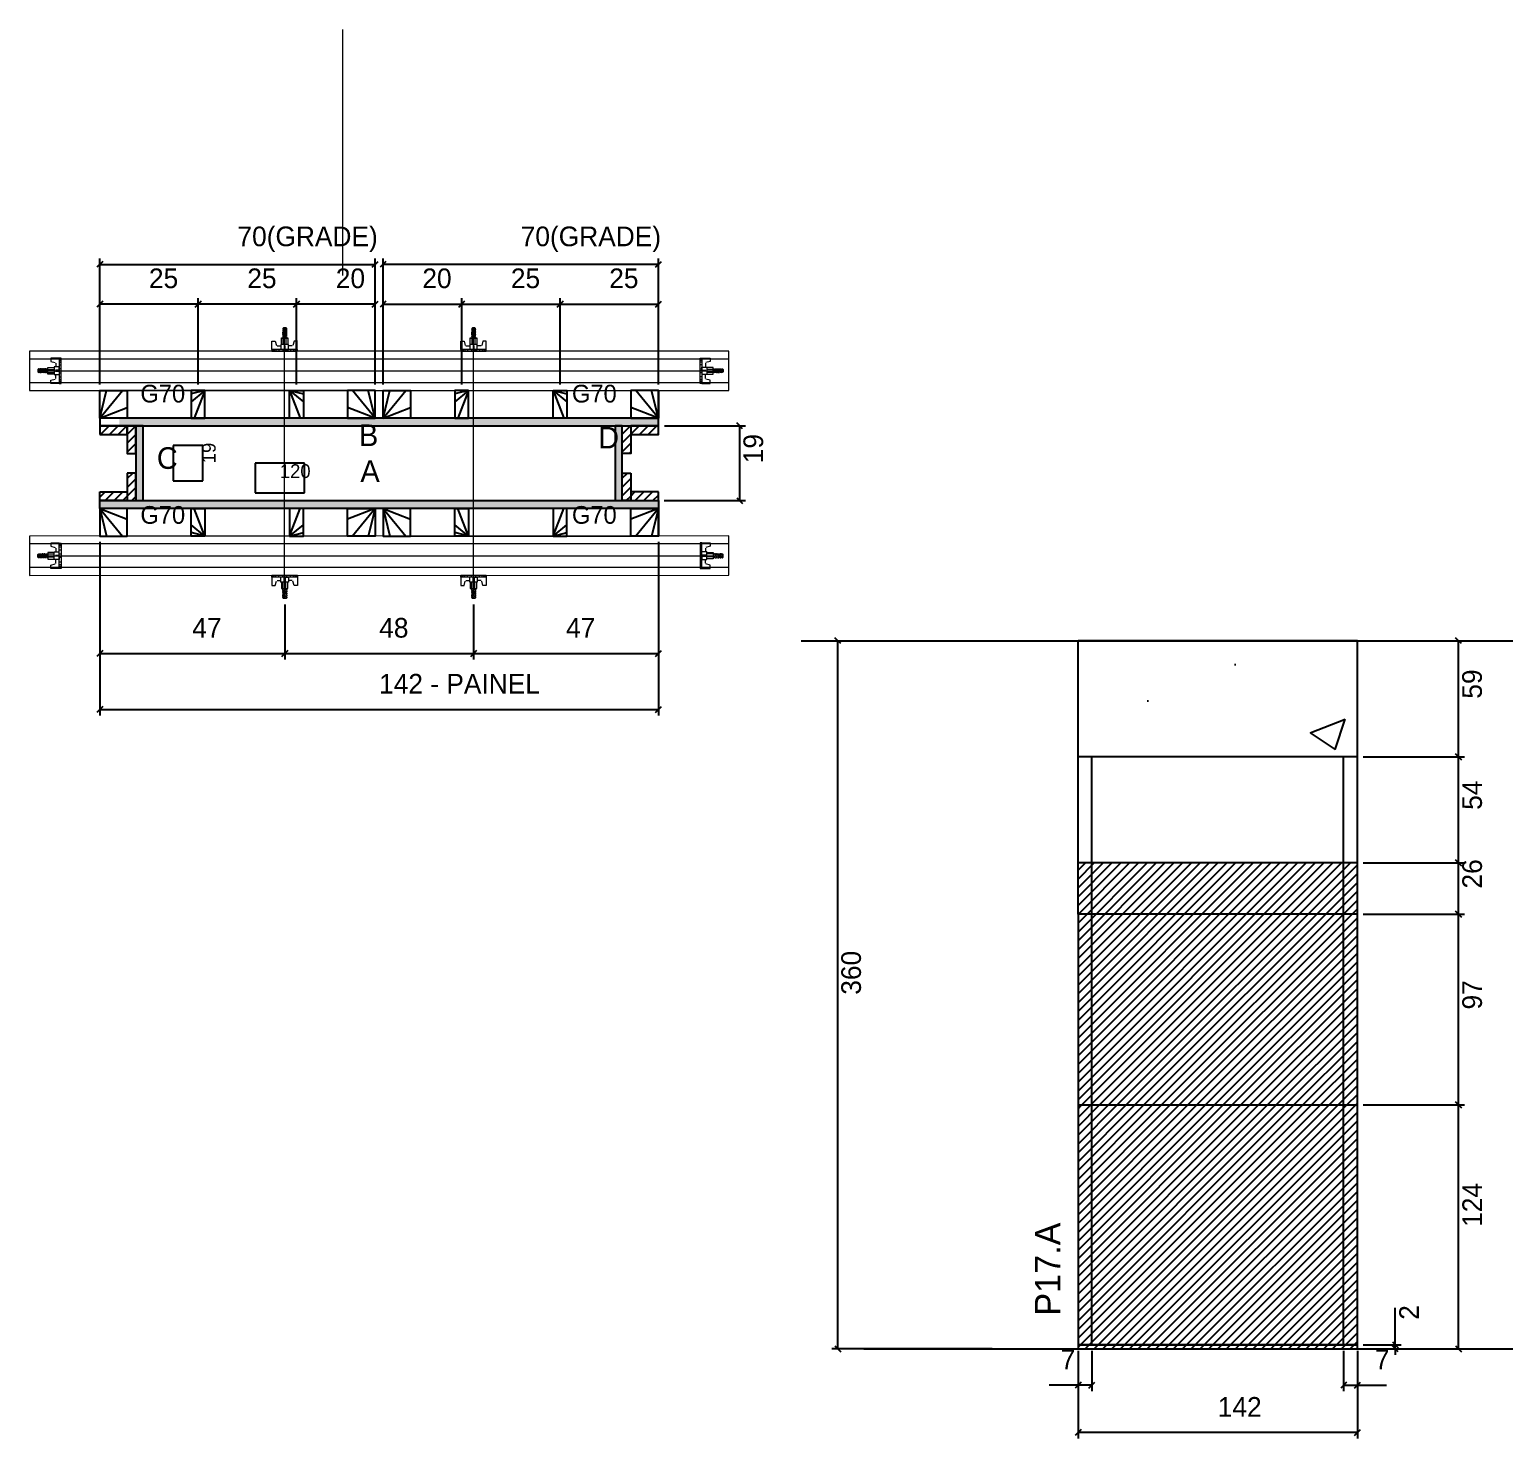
# Model space of a CAD drawing. Header units: metres. Extents: x 6042 to 7415, y 12348 to 13065.
# Drawn here: x 6042 to 6792, y 12348 to 13065 of the extents above; entities that cross this region are included whole.
import ezdxf

# ---------------------------------------------------------------- set-up
doc = ezdxf.new("R2010")
doc.units = ezdxf.units.M
for name, color, linetype in [('CHAPA', 7, 'Continuous'), ('COTA', 7, 'Continuous'), ('Hachura', 7, 'Continuous'), ('Madeira', 7, 'Continuous'), ('MEIO_PONT', 7, 'Continuous'), ('NIVEL 2° PAV.', 7, 'Continuous'), ('Nível', 7, 'Continuous'), ('Painéis', 7, 'Continuous'), ('Perfil Metálico', 7, 'Continuous'), ('SARR_2.2x7', 7, 'Continuous'), ('SARRAFO', 7, 'Continuous'), ('Texto Seção', 7, 'Continuous'), ('TEXTO_GERAL', 7, 'Continuous')]:
    doc.layers.add(name, color=color, linetype=linetype)

msp = doc.modelspace()

# ---------------------------------------------------------------- hatches: boundary and pattern name
at = {"layer": 'COTA'}
h = msp.add_hatch(dxfattribs=at)
h.set_pattern_fill('AR-CONC')
h.paths.add_polyline_path([(6575.48, 12753.86), (6575.48, 12694.86), (6717.48, 12694.86), (6717.48, 12753.86), (6575.48, 12753.86)])
at = {"layer": 'Hachura'}
h = msp.add_hatch(dxfattribs=at)
h.set_pattern_fill('ANSI31')
h.paths.add_polyline_path([(6092.13, 12863.06), (6092.13, 12858.66), (6078.13, 12858.66), (6078.13, 12863.06), (6092.13, 12863.06)])
h = msp.add_hatch(color=7, dxfattribs=at)
h.dxf.hatch_style = 1
h.paths.add_polyline_path([(6362.13, 12863.06), (6362.13, 12867.06), (6088.13, 12867.06), (6088.13, 12863.06), (6362.13, 12863.06)])
h = msp.add_hatch(dxfattribs=at)
h.set_pattern_fill('ANSI31')
h.paths.add_polyline_path([(6096.53, 12849.06), (6092.13, 12849.06), (6092.13, 12863.06), (6096.53, 12863.06), (6096.53, 12849.06)])
h = msp.add_hatch(color=7, dxfattribs=at)
h.dxf.hatch_style = 1
h.paths.add_polyline_path([(6096.53, 12825.06), (6100.13, 12825.06), (6100.13, 12863.06), (6096.53, 12863.06), (6096.53, 12825.06)])
h = msp.add_hatch(color=7, dxfattribs=at)
h.dxf.hatch_style = 1
h.paths.add_polyline_path([(6340.13, 12825.06), (6343.73, 12825.06), (6343.73, 12863.06), (6340.13, 12863.06), (6340.13, 12825.06)])
h = msp.add_hatch(dxfattribs=at)
h.set_pattern_fill('ANSI31')
h.paths.add_polyline_path([(6343.73, 12849.06), (6348.13, 12849.06), (6348.13, 12863.06), (6343.73, 12863.06), (6343.73, 12849.06)])
h = msp.add_hatch(dxfattribs=at)
h.set_pattern_fill('ANSI31')
h.paths.add_polyline_path([(6362.13, 12863.06), (6362.13, 12858.66), (6348.13, 12858.66), (6348.13, 12863.06), (6362.13, 12863.06)])
h = msp.add_hatch(dxfattribs=at)
h.set_pattern_fill('ANSI31')
h.paths.add_polyline_path([(6096.53, 12825.06), (6092.13, 12825.06), (6092.13, 12839.06), (6096.53, 12839.06), (6096.53, 12825.06)])
h = msp.add_hatch(dxfattribs=at)
h.set_pattern_fill('ANSI31')
h.paths.add_polyline_path([(6343.73, 12825.06), (6348.13, 12825.06), (6348.13, 12839.06), (6343.73, 12839.06), (6343.73, 12825.06)])
h = msp.add_hatch(dxfattribs=at)
h.set_pattern_fill('ANSI31')
h.paths.add_polyline_path([(6092.13, 12825.06), (6092.13, 12829.46), (6078.13, 12829.46), (6078.13, 12825.06), (6092.13, 12825.06)])
h = msp.add_hatch(color=7, dxfattribs=at)
h.dxf.hatch_style = 1
h.paths.add_polyline_path([(6362.13, 12825.06), (6362.13, 12821.06), (6078.13, 12821.06), (6078.13, 12825.06), (6362.13, 12825.06)])
h = msp.add_hatch(dxfattribs=at)
h.set_pattern_fill('ANSI31')
h.paths.add_polyline_path([(6348.13, 12825.06), (6348.13, 12829.46), (6362.13, 12829.46), (6362.13, 12825.06), (6348.13, 12825.06)])
h = msp.add_hatch(dxfattribs=at)
h.set_pattern_fill('ANSI31')
h.paths.add_polyline_path([(6717.48, 12517.86), (6717.48, 12640.86), (6575.48, 12640.86), (6575.48, 12517.86), (6717.48, 12517.86)])
h = msp.add_hatch(dxfattribs=at)
h.set_pattern_fill('ANSI31')
h.paths.add_polyline_path([(6717.48, 12517.86), (6575.48, 12517.86), (6575.48, 12393.86), (6717.48, 12393.86), (6717.48, 12517.86)])

# ---------------------------------------------------------------- linework, layer by layer
at = {"layer": 'CHAPA', "color": 1, "lineweight": 25}
for points in [[(6362.13, 12863.06), (6362.13, 12867.06), (6078.13, 12867.06), (6078.13, 12863.06)], [(6096.53, 12825.06), (6100.13, 12825.06), (6100.13, 12863.06), (6096.53, 12863.06)], [(6340.13, 12825.06), (6343.73, 12825.06), (6343.73, 12863.06), (6340.13, 12863.06)], [(6362.13, 12825.06), (6362.13, 12821.06), (6078.13, 12821.06), (6078.13, 12825.06)]]:
    msp.add_lwpolyline(points, close=True, dxfattribs=at)
at = {"layer": 'COTA', "color": 0, "lineweight": 25}
for p, q in [((6079.63, 12946.68), (6076.63, 12943.68)), ((6216.63, 12943.68), (6219.63, 12946.68)), ((6223.63, 12946.68), (6220.63, 12943.68)), ((6360.63, 12943.68), (6363.63, 12946.68)), ((6079.63, 12926.49), (6076.63, 12923.49)), ((6129.63, 12926.49), (6126.63, 12923.49)), ((6126.63, 12923.49), (6129.63, 12926.49)), ((6179.63, 12926.49), (6176.63, 12923.49)), ((6176.63, 12923.49), (6179.63, 12926.49)), ((6216.63, 12923.49), (6219.63, 12926.49)), ((6223.63, 12926.49), (6220.63, 12923.49)), ((6260.63, 12923.49), (6263.63, 12926.49)), ((6263.63, 12926.49), (6260.63, 12923.49)), ((6310.63, 12923.49), (6313.63, 12926.49)), ((6313.63, 12926.49), (6310.63, 12923.49)), ((6360.63, 12923.49), (6363.63, 12926.49)), ((6404.94, 12861.56), (6401.94, 12864.56)), ((6401.94, 12826.56), (6404.94, 12823.56)), ((6770.39, 12752.36), (6767.39, 12755.36)), ((6079.63, 12748.82), (6076.63, 12745.82)), ((6170.7, 12745.82), (6173.7, 12748.82)), ((6173.7, 12748.82), (6170.7, 12745.82)), ((6269.7, 12748.82), (6266.7, 12745.82)), ((6266.7, 12745.82), (6269.7, 12748.82)), ((6360.63, 12745.82), (6363.63, 12748.82)), ((6079.63, 12720.4), (6076.63, 12717.4)), ((6360.63, 12717.4), (6363.63, 12720.4)), ((6767.39, 12696.36), (6770.39, 12693.36)), ((6770.39, 12693.36), (6767.39, 12696.36)), ((6770.39, 12639.36), (6767.39, 12642.36)), ((6767.39, 12642.36), (6770.39, 12639.36)), ((6770.39, 12613.36), (6767.39, 12616.36)), ((6767.39, 12616.36), (6770.39, 12613.36)), ((6767.39, 12519.36), (6770.39, 12516.36)), ((6770.39, 12516.36), (6767.39, 12519.36)), ((6735.23, 12397.36), (6738.23, 12394.36)), ((6738.23, 12392.36), (6735.23, 12395.36)), ((6767.39, 12395.36), (6770.39, 12392.36)), ((6576.98, 12376.85), (6573.98, 12373.85)), ((6580.98, 12373.85), (6583.98, 12376.85)), ((6711.98, 12376.85), (6708.98, 12373.85)), ((6715.98, 12373.85), (6718.98, 12376.85)), ((6576.98, 12352.75), (6573.98, 12349.75)), ((6715.98, 12349.75), (6718.98, 12352.75))]:
    msp.add_line(p, q, dxfattribs=at)
at = {"layer": 'COTA', "color": 241, "lineweight": 25}
for p, q in [((6078.13, 12884.05), (6078.13, 12948.18)), ((6078.13, 12945.18), (6218.13, 12945.18)), ((6218.13, 12884.03), (6218.13, 12948.18)), ((6222.13, 12884.03), (6222.13, 12948.18)), ((6362.13, 12945.18), (6222.13, 12945.18)), ((6362.13, 12884.05), (6362.13, 12948.18)), ((6078.13, 12884.05), (6078.13, 12927.99)), ((6128.13, 12884.06), (6128.13, 12927.99)), ((6128.13, 12884.06), (6128.13, 12927.99)), ((6178.13, 12884.06), (6178.13, 12927.99)), ((6178.13, 12884.06), (6178.13, 12927.99)), ((6218.13, 12884.06), (6218.13, 12927.99)), ((6222.13, 12884.06), (6222.13, 12927.99)), ((6262.13, 12884.06), (6262.13, 12927.99)), ((6262.13, 12884.06), (6262.13, 12927.99)), ((6312.13, 12884.06), (6312.13, 12927.99)), ((6312.13, 12884.06), (6312.13, 12927.99)), ((6362.13, 12884.05), (6362.13, 12927.99)), ((6128.13, 12924.99), (6078.13, 12924.99)), ((6178.13, 12924.99), (6128.13, 12924.99)), ((6218.13, 12924.99), (6178.13, 12924.99)), ((6222.13, 12924.99), (6262.13, 12924.99)), ((6262.13, 12924.99), (6312.13, 12924.99)), ((6312.13, 12924.99), (6362.13, 12924.99)), ((6365.14, 12863.06), (6406.44, 12863.06)), ((6403.44, 12825.06), (6403.44, 12863.06)), ((6365.13, 12825.06), (6406.44, 12825.06)), ((6078.13, 12804.07), (6078.13, 12715.9)), ((6078.13, 12804.06), (6078.13, 12744.32)), ((6362.13, 12804.11), (6362.13, 12715.9)), ((6362.13, 12804.06), (6362.13, 12744.32)), ((6172.2, 12772.29), (6172.2, 12744.32)), ((6172.2, 12772.29), (6172.2, 12744.32)), ((6268.2, 12772.29), (6268.2, 12744.32)), ((6268.2, 12772.29), (6268.2, 12744.32)), ((6078.13, 12747.32), (6172.2, 12747.32)), ((6172.2, 12747.32), (6268.2, 12747.32)), ((6268.2, 12747.32), (6362.13, 12747.32)), ((6717.48, 12753.86), (6575.48, 12753.86)), ((6575.48, 12694.86), (6575.48, 12753.86)), ((6717.48, 12694.86), (6717.48, 12753.86)), ((6078.13, 12718.9), (6362.13, 12718.9))]:
    msp.add_line(p, q, dxfattribs=at)
at = {"layer": 'COTA', "color": 180, "lineweight": 25}
for p, q in [((6130.53, 12853.06), (6115.53, 12853.06)), ((6115.53, 12853.06), (6115.53, 12835.06)), ((6130.53, 12835.06), (6130.53, 12853.06)), ((6182.19, 12844.06), (6157.19, 12844.06)), ((6157.19, 12844.06), (6157.19, 12829.06)), ((6182.19, 12829.06), (6182.19, 12844.06)), ((6115.53, 12835.06), (6130.53, 12835.06)), ((6157.19, 12829.06), (6182.19, 12829.06))]:
    msp.add_line(p, q, dxfattribs=at)
at = {"layer": 'COTA', "color": 4, "lineweight": 25}
for p, q in [((6720.48, 12753.86), (6771.89, 12753.86)), ((6768.89, 12694.86), (6768.89, 12753.86)), ((6720.48, 12694.86), (6771.89, 12694.86)), ((6720.48, 12694.86), (6771.89, 12694.86)), ((6768.89, 12640.86), (6768.89, 12694.86)), ((6720.48, 12640.86), (6771.89, 12640.86)), ((6720.48, 12640.86), (6771.89, 12640.86)), ((6768.89, 12614.86), (6768.89, 12640.86)), ((6720.48, 12614.86), (6771.89, 12614.86)), ((6720.48, 12614.86), (6771.89, 12614.86)), ((6768.89, 12517.86), (6768.89, 12614.86)), ((6720.48, 12517.86), (6771.89, 12517.86)), ((6720.48, 12517.86), (6771.89, 12517.86)), ((6768.89, 12393.86), (6768.89, 12517.86)), ((6736.73, 12395.86), (6736.73, 12414.66)), ((6720.48, 12395.86), (6739.73, 12395.86)), ((6736.73, 12393.86), (6736.73, 12395.86)), ((6575.48, 12392.86), (6575.48, 12348.25)), ((6575.48, 12390.86), (6575.48, 12372.35)), ((6582.48, 12392.86), (6582.48, 12372.35)), ((6710.48, 12392.86), (6710.48, 12372.35)), ((6717.48, 12392.86), (6717.48, 12348.25)), ((6717.48, 12390.86), (6717.48, 12372.35)), ((6720.48, 12393.86), (6739.73, 12393.86)), ((6720.48, 12393.86), (6771.89, 12393.86)), ((6736.73, 12393.86), (6736.73, 12390.86)), ((6575.48, 12375.35), (6560.75, 12375.35)), ((6582.48, 12375.35), (6575.48, 12375.35)), ((6710.48, 12375.35), (6717.48, 12375.35)), ((6717.48, 12375.35), (6732.21, 12375.35)), ((6717.48, 12351.25), (6575.48, 12351.25))]:
    msp.add_line(p, q, dxfattribs=at)
at = {"layer": 'Hachura', "color": 0, "lineweight": 9}
for p, q in [((6171.74, 12912.51), (6171.07, 12912.17)), ((6171.12, 12911.94), (6172.26, 12912.51)), ((6171.48, 12912.51), (6171.22, 12912.38)), ((6171.22, 12911.86), (6172.51, 12912.51)), ((6173.16, 12912.19), (6171.22, 12911.22)), ((6173.16, 12912.19), (6171.22, 12911.22)), ((6171.23, 12912.51), (6171.55, 12912.83)), ((6171.23, 12912.51), (6173.16, 12912.51)), ((6172.84, 12912.83), (6171.55, 12912.83)), ((6173.16, 12912.51), (6172.84, 12912.83)), ((6173.16, 12912.19), (6173.16, 12912.51)), ((6267.74, 12912.51), (6267.07, 12912.17)), ((6267.12, 12911.94), (6268.26, 12912.51)), ((6267.48, 12912.51), (6267.22, 12912.38)), ((6267.22, 12911.86), (6268.51, 12912.51)), ((6269.16, 12912.19), (6267.22, 12911.22)), ((6269.16, 12912.19), (6267.22, 12911.22)), ((6267.23, 12912.51), (6267.55, 12912.83)), ((6267.23, 12912.51), (6269.16, 12912.51)), ((6268.84, 12912.83), (6267.55, 12912.83)), ((6269.16, 12912.51), (6268.84, 12912.83)), ((6269.16, 12912.19), (6269.16, 12912.51)), ((6165.68, 12901.93), (6165.68, 12906.19)), ((6165.68, 12906.19), (6167.35, 12906.19)), ((6167.35, 12906.19), (6167.94, 12903.98)), ((6170.45, 12907.74), (6173.8, 12907.74)), ((6170.45, 12904.51), (6170.45, 12907.74)), ((6170.45, 12907.67), (6173.8, 12907.67)), ((6173.23, 12912.09), (6171.07, 12911.01)), ((6173.23, 12910.93), (6171.07, 12909.85)), ((6173.23, 12909.77), (6171.07, 12908.69)), ((6171.12, 12910.78), (6173.26, 12911.85)), ((6171.12, 12909.62), (6173.26, 12910.69)), ((6171.12, 12908.46), (6173.26, 12909.53)), ((6171.22, 12911.86), (6171.22, 12911.22)), ((6171.22, 12910.7), (6173.16, 12911.67)), ((6173.16, 12911.03), (6171.22, 12910.06)), ((6171.22, 12910.06), (6171.22, 12910.7)), ((6171.22, 12909.54), (6173.16, 12910.51)), ((6173.16, 12909.86), (6171.22, 12908.9)), ((6171.22, 12909.33), (6171.22, 12909.54)), ((6171.22, 12908.38), (6173.16, 12909.35)), ((6171.22, 12909.33), (6171.22, 12908.9)), ((6173.16, 12908.7), (6171.22, 12907.74)), ((6171.22, 12908.38), (6171.22, 12907.74)), ((6171.22, 12907.74), (6171.22, 12904.51)), ((6172, 12907.74), (6173.26, 12908.37)), ((6172.26, 12907.74), (6173.16, 12908.19)), ((6172.77, 12907.74), (6172.77, 12904.51)), ((6173.16, 12911.03), (6173.16, 12911.67)), ((6173.16, 12909.86), (6173.16, 12910.51)), ((6173.16, 12910.3), (6173.16, 12910.51)), ((6173.16, 12908.7), (6173.16, 12909.35)), ((6173.16, 12907.74), (6173.16, 12908.19)), ((6173.8, 12907.74), (6173.8, 12904.51)), ((6176.9, 12906.19), (6176.32, 12903.98)), ((6178.58, 12906.19), (6176.9, 12906.19)), ((6178.57, 12901.03), (6178.57, 12906.17)), ((6261.68, 12901.93), (6261.68, 12906.19)), ((6261.68, 12906.19), (6263.35, 12906.19)), ((6263.35, 12906.19), (6263.94, 12903.98)), ((6266.45, 12907.74), (6269.8, 12907.74)), ((6266.45, 12904.51), (6266.45, 12907.74)), ((6266.45, 12907.67), (6269.8, 12907.67)), ((6269.23, 12912.09), (6267.07, 12911.01)), ((6269.23, 12910.93), (6267.07, 12909.85)), ((6269.23, 12909.77), (6267.07, 12908.69)), ((6267.12, 12910.78), (6269.26, 12911.85)), ((6267.12, 12909.62), (6269.26, 12910.69)), ((6267.12, 12908.46), (6269.26, 12909.53)), ((6267.22, 12911.86), (6267.22, 12911.22)), ((6267.22, 12910.7), (6269.16, 12911.67)), ((6269.16, 12911.03), (6267.22, 12910.06)), ((6267.22, 12910.06), (6267.22, 12910.7)), ((6267.22, 12909.54), (6269.16, 12910.51)), ((6269.16, 12909.86), (6267.22, 12908.9)), ((6267.22, 12909.33), (6267.22, 12909.54)), ((6267.22, 12908.38), (6269.16, 12909.35)), ((6267.22, 12909.33), (6267.22, 12908.9)), ((6269.16, 12908.7), (6267.22, 12907.74)), ((6267.22, 12908.38), (6267.22, 12907.74)), ((6267.22, 12907.74), (6267.22, 12904.51)), ((6268, 12907.74), (6269.26, 12908.37)), ((6268.26, 12907.74), (6269.16, 12908.19)), ((6268.77, 12907.74), (6268.77, 12904.51)), ((6269.16, 12911.03), (6269.16, 12911.67)), ((6269.16, 12909.86), (6269.16, 12910.51)), ((6269.16, 12910.3), (6269.16, 12910.51)), ((6269.16, 12908.7), (6269.16, 12909.35)), ((6269.16, 12907.74), (6269.16, 12908.19)), ((6269.8, 12907.74), (6269.8, 12904.51)), ((6272.9, 12906.19), (6272.32, 12903.98)), ((6274.58, 12906.19), (6272.9, 12906.19)), ((6274.57, 12901.03), (6274.57, 12906.17)), ((6053.29, 12897.51), (6053.29, 12895.83)), ((6058.45, 12897.51), (6053.31, 12897.51)), ((6057.53, 12897.37), (6058.46, 12897.37)), ((6057.53, 12897.16), (6058.46, 12897.16)), ((6057.55, 12897.51), (6057.55, 12884.61)), ((6057.55, 12897.51), (6057.55, 12892.35)), ((6058.45, 12884.61), (6058.45, 12897.51)), ((6178.58, 12901.93), (6165.68, 12901.93)), ((6165.68, 12901.93), (6165.68, 12901.03)), ((6165.68, 12901.03), (6178.57, 12901.03)), ((6165.81, 12901.95), (6165.81, 12901.02)), ((6166.03, 12901.95), (6166.03, 12901.02)), ((6166.36, 12901.95), (6166.36, 12901.02)), ((6166.63, 12901.03), (6174.44, 12901.03)), ((6166.83, 12901.95), (6166.83, 12901.02)), ((6167.67, 12901.95), (6167.67, 12901.02)), ((6168.25, 12903.74), (6170.2, 12903.74)), ((6169.1, 12901.95), (6169.1, 12901.03)), ((6174.06, 12904.51), (6170.19, 12904.51)), ((6170.19, 12904.51), (6170.19, 12901.93)), ((6170.19, 12904.51), (6170.45, 12904.51)), ((6170.19, 12904.51), (6170.45, 12904.51)), ((6171.15, 12901.81), (6171.15, 12901.37)), ((6171.92, 12903.93), (6171.92, 12901.93)), ((6172.13, 12901.93), (6174.06, 12901.93)), ((6172.13, 12901.93), (6172.13, 12901.03)), ((6172.44, 12901.93), (6172.44, 12903.93)), ((6173.42, 12901.93), (6172.77, 12901.93)), ((6173.09, 12901.61), (6173.09, 12901.82)), ((6173.09, 12901.18), (6173.09, 12901.61)), ((6178.58, 12901.93), (6173.42, 12901.93)), ((6174.06, 12901.93), (6174.06, 12904.51)), ((6176.01, 12903.74), (6174.06, 12903.74)), ((6175.17, 12901.95), (6175.17, 12901.02)), ((6176.58, 12901.95), (6176.58, 12901.02)), ((6177.42, 12901.95), (6177.42, 12901.02)), ((6177.89, 12901.95), (6177.89, 12901.02)), ((6178.22, 12901.95), (6178.22, 12901.02)), ((6178.43, 12901.95), (6178.43, 12901.02)), ((6274.58, 12901.93), (6261.68, 12901.93)), ((6261.68, 12901.93), (6261.68, 12901.03)), ((6261.68, 12901.03), (6274.57, 12901.03)), ((6261.81, 12901.95), (6261.81, 12901.02)), ((6262.03, 12901.95), (6262.03, 12901.02)), ((6262.36, 12901.95), (6262.36, 12901.02)), ((6262.63, 12901.03), (6270.44, 12901.03)), ((6262.83, 12901.95), (6262.83, 12901.02)), ((6263.67, 12901.95), (6263.67, 12901.02)), ((6264.25, 12903.74), (6266.2, 12903.74)), ((6265.1, 12901.95), (6265.1, 12901.03)), ((6270.06, 12904.51), (6266.19, 12904.51)), ((6266.19, 12904.51), (6266.19, 12901.93)), ((6266.19, 12904.51), (6266.45, 12904.51)), ((6266.19, 12904.51), (6266.45, 12904.51)), ((6267.15, 12901.81), (6267.15, 12901.37)), ((6267.92, 12903.93), (6267.92, 12901.93)), ((6268.13, 12901.93), (6270.06, 12901.93)), ((6268.13, 12901.93), (6268.13, 12901.03)), ((6268.44, 12901.93), (6268.44, 12903.93)), ((6269.42, 12901.93), (6268.77, 12901.93)), ((6269.09, 12901.61), (6269.09, 12901.82)), ((6269.09, 12901.18), (6269.09, 12901.61)), ((6274.58, 12901.93), (6269.42, 12901.93)), ((6270.06, 12901.93), (6270.06, 12904.51)), ((6272.01, 12903.74), (6270.06, 12903.74)), ((6271.17, 12901.95), (6271.17, 12901.02)), ((6272.58, 12901.95), (6272.58, 12901.02)), ((6273.42, 12901.95), (6273.42, 12901.02)), ((6273.89, 12901.95), (6273.89, 12901.02)), ((6274.22, 12901.95), (6274.22, 12901.02)), ((6274.43, 12901.95), (6274.43, 12901.02)), ((6384.21, 12897.35), (6383.28, 12897.35)), ((6384.21, 12897.14), (6383.28, 12897.14)), ((6383.29, 12884.59), (6383.29, 12897.48)), ((6383.29, 12897.48), (6388.42, 12897.48)), ((6384.19, 12897.49), (6384.19, 12884.59)), ((6384.19, 12897.49), (6384.19, 12892.33)), ((6388.45, 12897.49), (6388.45, 12895.81)), ((6046.97, 12892.09), (6046.65, 12891.77)), ((6046.65, 12891.77), (6046.65, 12890.48)), ((6046.97, 12890.16), (6046.65, 12890.48)), ((6047.29, 12892.09), (6046.97, 12892.09)), ((6046.97, 12890.16), (6046.97, 12892.09)), ((6047.61, 12890.16), (6046.97, 12891.45)), ((6047.54, 12890.06), (6046.97, 12891.19)), ((6046.97, 12890.67), (6047.31, 12890)), ((6046.97, 12890.42), (6047.1, 12890.16)), ((6047.29, 12892.09), (6048.26, 12890.16)), ((6047.29, 12892.09), (6048.26, 12890.16)), ((6047.38, 12892.17), (6048.47, 12890)), ((6047.61, 12890.16), (6048.26, 12890.16)), ((6048.7, 12890.06), (6047.63, 12892.2)), ((6048.45, 12892.09), (6047.81, 12892.09)), ((6048.78, 12890.16), (6047.81, 12892.09)), ((6048.45, 12892.09), (6049.42, 12890.16)), ((6048.55, 12892.17), (6049.63, 12890)), ((6049.42, 12890.16), (6048.78, 12890.16)), ((6049.86, 12890.06), (6048.79, 12892.2)), ((6049.61, 12892.09), (6048.97, 12892.09)), ((6049.94, 12890.16), (6048.97, 12892.09)), ((6049.18, 12892.09), (6048.97, 12892.09)), ((6049.61, 12892.09), (6050.58, 12890.16)), ((6049.71, 12892.17), (6050.79, 12890)), ((6050.15, 12890.16), (6049.94, 12890.16)), ((6051.02, 12890.06), (6049.95, 12892.2)), ((6050.77, 12892.09), (6050.13, 12892.09)), ((6051.1, 12890.16), (6050.13, 12892.09)), ((6050.15, 12890.16), (6050.58, 12890.16)), ((6050.77, 12892.09), (6051.74, 12890.16)), ((6051.1, 12890.16), (6051.74, 12890.16)), ((6051.74, 12890.93), (6051.11, 12892.2)), ((6051.74, 12891.19), (6051.29, 12892.09)), ((6051.74, 12892.09), (6051.29, 12892.09)), ((6051.74, 12889.38), (6051.74, 12892.74)), ((6051.74, 12892.74), (6054.97, 12892.74)), ((6051.74, 12891.71), (6054.97, 12891.71)), ((6051.74, 12890.16), (6054.97, 12890.16)), ((6051.81, 12889.38), (6051.81, 12892.74)), ((6053.29, 12895.83), (6055.5, 12895.25)), ((6054.97, 12893), (6054.97, 12889.13)), ((6057.55, 12893), (6054.97, 12893)), ((6057.55, 12891.37), (6055.55, 12891.37)), ((6055.55, 12890.86), (6057.55, 12890.86)), ((6055.74, 12894.94), (6055.74, 12893)), ((6057.53, 12896.82), (6058.46, 12896.82)), ((6057.53, 12896.36), (6058.46, 12896.36)), ((6057.53, 12895.52), (6058.46, 12895.52)), ((6057.53, 12894.1), (6058.46, 12894.1)), ((6057.55, 12891.06), (6057.55, 12893)), ((6057.55, 12892.35), (6057.55, 12891.71)), ((6057.55, 12891.07), (6058.45, 12891.07)), ((6057.87, 12892.02), (6057.65, 12892.02)), ((6057.67, 12890.09), (6058.11, 12890.09)), ((6058.3, 12892.02), (6057.87, 12892.02)), ((6058.45, 12885.56), (6058.45, 12893.38)), ((6384.21, 12896.8), (6383.28, 12896.8)), ((6384.21, 12896.33), (6383.28, 12896.33)), ((6384.21, 12895.49), (6383.28, 12895.49)), ((6384.21, 12894.08), (6383.28, 12894.08)), ((6383.29, 12885.54), (6383.29, 12893.36)), ((6384.19, 12891.04), (6383.29, 12891.04)), ((6383.44, 12892), (6383.87, 12892)), ((6384.06, 12890.06), (6383.63, 12890.06)), ((6383.87, 12892), (6384.08, 12892)), ((6384.19, 12891.04), (6384.19, 12892.97)), ((6384.19, 12892.97), (6386.77, 12892.97)), ((6384.19, 12892.33), (6384.19, 12891.68)), ((6384.19, 12891.35), (6386.19, 12891.35)), ((6386.19, 12890.83), (6384.19, 12890.83)), ((6385.99, 12894.92), (6385.99, 12892.97)), ((6388.45, 12895.81), (6386.24, 12895.23)), ((6386.77, 12892.97), (6386.77, 12889.1)), ((6389.99, 12892.71), (6386.77, 12892.71)), ((6389.99, 12891.68), (6386.77, 12891.68)), ((6389.99, 12890.13), (6386.77, 12890.13)), ((6389.93, 12889.36), (6389.93, 12892.71)), ((6389.99, 12889.36), (6389.99, 12892.71)), ((6389.99, 12890.91), (6390.63, 12892.18)), ((6390.96, 12892.07), (6389.99, 12890.13)), ((6389.99, 12891.17), (6390.44, 12892.07)), ((6389.99, 12892.07), (6390.44, 12892.07)), ((6390.64, 12890.13), (6389.99, 12890.13)), ((6390.64, 12890.13), (6391.61, 12892.07)), ((6390.72, 12890.03), (6391.79, 12892.18)), ((6392.03, 12892.14), (6390.95, 12889.98)), ((6390.96, 12892.07), (6391.61, 12892.07)), ((6392.12, 12892.07), (6391.15, 12890.13)), ((6391.59, 12890.13), (6391.15, 12890.13)), ((6391.59, 12890.13), (6391.8, 12890.13)), ((6391.8, 12890.13), (6392.77, 12892.07)), ((6391.88, 12890.03), (6392.95, 12892.18)), ((6393.19, 12892.14), (6392.11, 12889.98)), ((6392.12, 12892.07), (6392.77, 12892.07)), ((6393.28, 12892.07), (6392.32, 12890.13)), ((6392.32, 12890.13), (6392.96, 12890.13)), ((6392.55, 12892.07), (6392.77, 12892.07)), ((6392.96, 12890.13), (6393.93, 12892.07)), ((6393.04, 12890.03), (6394.11, 12892.18)), ((6394.35, 12892.14), (6393.27, 12889.98)), ((6393.28, 12892.07), (6393.93, 12892.07)), ((6394.44, 12892.07), (6393.48, 12890.13)), ((6394.44, 12892.07), (6393.48, 12890.13)), ((6394.12, 12890.13), (6393.48, 12890.13)), ((6394.12, 12890.13), (6394.77, 12891.42)), ((6394.2, 12890.03), (6394.77, 12891.17)), ((6394.77, 12890.65), (6394.43, 12889.98)), ((6394.44, 12892.07), (6394.77, 12892.07)), ((6394.77, 12890.39), (6394.64, 12890.13)), ((6394.76, 12892.07), (6395.09, 12891.75)), ((6394.76, 12890.14), (6394.76, 12892.07)), ((6394.76, 12890.14), (6395.09, 12890.46)), ((6395.09, 12891.75), (6395.09, 12890.46)), ((6054.97, 12889.38), (6051.74, 12889.38)), ((6053.29, 12886.29), (6055.5, 12886.87)), ((6053.29, 12884.61), (6053.29, 12886.29)), ((6057.55, 12884.61), (6053.29, 12884.61)), ((6054.97, 12889.13), (6054.97, 12889.38)), ((6054.97, 12889.13), (6054.97, 12889.38)), ((6054.97, 12889.13), (6057.55, 12889.13)), ((6055.74, 12887.18), (6055.74, 12889.13)), ((6057.53, 12888.03), (6058.45, 12888.03)), ((6057.53, 12886.6), (6058.46, 12886.6)), ((6057.53, 12885.76), (6058.46, 12885.76)), ((6057.53, 12885.3), (6058.46, 12885.3)), ((6057.53, 12884.96), (6058.46, 12884.96)), ((6057.53, 12884.75), (6058.46, 12884.75)), ((6057.55, 12884.61), (6058.45, 12884.61)), ((6384.21, 12886.58), (6383.28, 12886.58)), ((6384.21, 12885.74), (6383.28, 12885.74)), ((6384.21, 12885.27), (6383.28, 12885.27)), ((6384.21, 12884.94), (6383.28, 12884.94)), ((6384.21, 12884.73), (6383.28, 12884.73)), ((6384.21, 12888.01), (6383.29, 12888.01)), ((6384.19, 12884.59), (6383.29, 12884.59)), ((6386.77, 12889.1), (6384.19, 12889.1)), ((6384.19, 12884.59), (6388.45, 12884.59)), ((6385.99, 12887.16), (6385.99, 12889.11)), ((6388.45, 12886.27), (6386.24, 12886.85)), ((6386.77, 12889.36), (6389.99, 12889.36)), ((6386.77, 12889.1), (6386.77, 12889.36)), ((6386.77, 12889.1), (6386.77, 12889.36)), ((6388.45, 12884.59), (6388.45, 12886.27)), ((6057.55, 12803.51), (6053.29, 12803.51)), ((6053.29, 12803.51), (6053.29, 12801.83)), ((6053.29, 12801.83), (6055.5, 12801.25)), ((6055.74, 12800.93), (6055.74, 12798.99)), ((6057.53, 12803.37), (6058.46, 12803.37)), ((6057.53, 12803.16), (6058.46, 12803.16)), ((6057.53, 12802.82), (6058.46, 12802.82)), ((6057.53, 12802.36), (6058.46, 12802.36)), ((6057.53, 12801.51), (6058.46, 12801.51)), ((6057.53, 12800.08), (6058.45, 12800.08)), ((6057.55, 12790.61), (6057.55, 12803.51)), ((6057.55, 12803.51), (6058.45, 12803.51)), ((6058.45, 12803.51), (6058.45, 12790.61)), ((6058.45, 12802.55), (6058.45, 12794.74)), ((6384.21, 12803.39), (6383.28, 12803.39)), ((6384.21, 12803.18), (6383.28, 12803.18)), ((6384.21, 12802.84), (6383.28, 12802.84)), ((6384.21, 12802.38), (6383.28, 12802.38)), ((6384.21, 12801.54), (6383.28, 12801.54)), ((6383.29, 12803.53), (6383.29, 12790.63)), ((6384.19, 12803.53), (6383.29, 12803.53)), ((6383.29, 12802.58), (6383.29, 12794.76)), ((6384.21, 12800.11), (6383.29, 12800.11)), ((6384.19, 12790.63), (6384.19, 12803.53)), ((6384.19, 12803.53), (6388.45, 12803.53)), ((6385.99, 12800.96), (6385.99, 12799.01)), ((6388.45, 12801.85), (6386.24, 12801.27)), ((6388.45, 12803.53), (6388.45, 12801.85)), ((6046.97, 12797.96), (6046.65, 12797.63)), ((6046.65, 12796.34), (6046.65, 12797.63)), ((6046.97, 12796.02), (6046.65, 12796.34)), ((6046.97, 12797.44), (6047.31, 12798.12)), ((6047.54, 12798.06), (6046.97, 12796.93)), ((6046.97, 12797.7), (6047.1, 12797.96)), ((6047.61, 12797.96), (6046.97, 12796.67)), ((6046.97, 12797.96), (6046.97, 12796.02)), ((6047.29, 12796.02), (6046.97, 12796.02)), ((6047.29, 12796.02), (6048.26, 12797.96)), ((6047.29, 12796.02), (6048.26, 12797.96)), ((6047.38, 12795.95), (6048.47, 12798.12)), ((6047.61, 12797.96), (6048.26, 12797.96)), ((6048.7, 12798.06), (6047.63, 12795.92)), ((6048.78, 12797.96), (6047.81, 12796.02)), ((6048.45, 12796.02), (6047.81, 12796.02)), ((6048.45, 12796.02), (6049.42, 12797.96)), ((6048.55, 12795.95), (6049.63, 12798.12)), ((6049.42, 12797.96), (6048.78, 12797.96)), ((6049.86, 12798.06), (6048.79, 12795.92)), ((6049.94, 12797.96), (6048.97, 12796.02)), ((6049.61, 12796.02), (6048.97, 12796.02)), ((6049.18, 12796.02), (6048.97, 12796.02)), ((6049.61, 12796.02), (6050.58, 12797.96)), ((6049.71, 12795.95), (6050.79, 12798.12)), ((6050.15, 12797.96), (6049.94, 12797.96)), ((6051.02, 12798.06), (6049.95, 12795.92)), ((6051.1, 12797.96), (6050.13, 12796.02)), ((6050.77, 12796.02), (6050.13, 12796.02)), ((6050.15, 12797.96), (6050.58, 12797.96)), ((6050.77, 12796.02), (6051.74, 12797.96)), ((6051.1, 12797.96), (6051.74, 12797.96)), ((6051.74, 12797.18), (6051.11, 12795.92)), ((6051.74, 12796.93), (6051.29, 12796.02)), ((6051.74, 12796.02), (6051.29, 12796.02)), ((6051.74, 12798.73), (6051.74, 12795.38)), ((6054.97, 12798.73), (6051.74, 12798.73)), ((6051.74, 12797.96), (6054.97, 12797.96)), ((6051.74, 12796.41), (6054.97, 12796.41)), ((6051.74, 12795.38), (6054.97, 12795.38)), ((6051.81, 12798.73), (6051.81, 12795.38)), ((6053.29, 12792.28), (6055.5, 12792.87)), ((6053.29, 12790.61), (6053.29, 12792.28)), ((6054.97, 12795.12), (6054.97, 12798.99)), ((6054.97, 12798.99), (6057.55, 12798.99)), ((6054.97, 12798.99), (6054.97, 12798.73)), ((6054.97, 12798.99), (6054.97, 12798.73)), ((6057.55, 12795.12), (6054.97, 12795.12)), ((6055.55, 12797.26), (6057.55, 12797.26)), ((6057.55, 12796.74), (6055.55, 12796.74)), ((6055.74, 12793.18), (6055.74, 12795.12)), ((6057.53, 12794.02), (6058.46, 12794.02)), ((6057.53, 12792.6), (6058.46, 12792.6)), ((6057.55, 12797.06), (6057.55, 12795.12)), ((6057.55, 12797.05), (6058.45, 12797.05)), ((6057.55, 12795.77), (6057.55, 12796.41)), ((6057.55, 12790.61), (6057.55, 12795.77)), ((6057.87, 12796.1), (6057.65, 12796.1)), ((6057.67, 12798.03), (6058.11, 12798.03)), ((6058.3, 12796.1), (6057.87, 12796.1)), ((6384.21, 12794.04), (6383.28, 12794.04)), ((6384.21, 12792.62), (6383.28, 12792.62)), ((6384.19, 12797.07), (6383.29, 12797.07)), ((6383.44, 12796.12), (6383.87, 12796.12)), ((6384.06, 12798.05), (6383.63, 12798.05)), ((6383.87, 12796.12), (6384.08, 12796.12)), ((6386.77, 12799.01), (6384.19, 12799.01)), ((6386.19, 12797.28), (6384.19, 12797.28)), ((6384.19, 12797.08), (6384.19, 12795.14)), ((6384.19, 12796.77), (6386.19, 12796.77)), ((6384.19, 12795.79), (6384.19, 12796.43)), ((6384.19, 12790.63), (6384.19, 12795.79)), ((6384.19, 12795.14), (6386.77, 12795.14)), ((6385.99, 12793.2), (6385.99, 12795.14)), ((6388.45, 12792.31), (6386.24, 12792.89)), ((6386.77, 12795.14), (6386.77, 12799.01)), ((6386.77, 12799.01), (6386.77, 12798.76)), ((6386.77, 12799.01), (6386.77, 12798.76)), ((6386.77, 12798.76), (6389.99, 12798.76)), ((6389.99, 12797.98), (6386.77, 12797.98)), ((6389.99, 12796.43), (6386.77, 12796.43)), ((6389.99, 12795.4), (6386.77, 12795.4)), ((6388.45, 12790.63), (6388.45, 12792.31)), ((6389.93, 12798.76), (6389.93, 12795.4)), ((6389.99, 12798.76), (6389.99, 12795.4)), ((6390.64, 12797.98), (6389.99, 12797.98)), ((6390.96, 12796.05), (6389.99, 12797.98)), ((6389.99, 12797.21), (6390.63, 12795.94)), ((6389.99, 12796.95), (6390.44, 12796.05)), ((6389.99, 12796.05), (6390.44, 12796.05)), ((6390.64, 12797.98), (6391.61, 12796.05)), ((6390.72, 12798.08), (6391.79, 12795.94)), ((6392.03, 12795.97), (6390.95, 12798.14)), ((6390.96, 12796.05), (6391.61, 12796.05)), ((6391.59, 12797.98), (6391.15, 12797.98)), ((6392.12, 12796.05), (6391.15, 12797.98)), ((6391.59, 12797.98), (6391.8, 12797.98)), ((6391.8, 12797.98), (6392.77, 12796.05)), ((6391.88, 12798.08), (6392.95, 12795.94)), ((6393.19, 12795.97), (6392.11, 12798.14)), ((6392.12, 12796.05), (6392.77, 12796.05)), ((6392.32, 12797.98), (6392.96, 12797.98)), ((6393.28, 12796.05), (6392.32, 12797.98)), ((6392.55, 12796.05), (6392.77, 12796.05)), ((6392.96, 12797.98), (6393.93, 12796.05)), ((6393.04, 12798.08), (6394.11, 12795.94)), ((6394.35, 12795.97), (6393.27, 12798.14)), ((6393.28, 12796.05), (6393.93, 12796.05)), ((6394.44, 12796.05), (6393.48, 12797.98)), ((6394.12, 12797.98), (6393.48, 12797.98)), ((6394.44, 12796.05), (6393.48, 12797.98)), ((6394.12, 12797.98), (6394.77, 12796.69)), ((6394.2, 12798.08), (6394.77, 12796.95)), ((6394.77, 12797.47), (6394.43, 12798.14)), ((6394.44, 12796.05), (6394.77, 12796.05)), ((6394.77, 12797.72), (6394.64, 12797.98)), ((6394.76, 12797.98), (6395.09, 12797.66)), ((6394.76, 12797.98), (6394.76, 12796.05)), ((6394.76, 12796.05), (6395.09, 12796.37)), ((6395.09, 12796.37), (6395.09, 12797.66)), ((6058.45, 12790.61), (6053.31, 12790.61)), ((6057.53, 12791.76), (6058.46, 12791.76)), ((6057.53, 12791.3), (6058.46, 12791.3)), ((6057.53, 12790.96), (6058.46, 12790.96)), ((6057.53, 12790.75), (6058.46, 12790.75)), ((6165.69, 12787.09), (6178.58, 12787.09)), ((6165.69, 12786.18), (6165.69, 12787.09)), ((6178.58, 12786.18), (6165.69, 12786.18)), ((6165.69, 12786.18), (6165.69, 12781.93)), ((6165.82, 12786.17), (6165.82, 12787.09)), ((6166.03, 12786.17), (6166.03, 12787.09)), ((6166.37, 12786.17), (6166.37, 12787.09)), ((6166.64, 12787.09), (6174.45, 12787.09)), ((6166.83, 12786.17), (6166.83, 12787.09)), ((6167.68, 12786.17), (6167.68, 12787.09)), ((6169.11, 12786.17), (6169.11, 12787.09)), ((6170.2, 12783.61), (6170.2, 12786.18)), ((6171.16, 12786.31), (6171.16, 12786.74)), ((6171.93, 12784.19), (6171.93, 12786.18)), ((6172.14, 12786.18), (6172.14, 12787.09)), ((6172.14, 12786.18), (6174.07, 12786.18)), ((6172.45, 12786.18), (6172.45, 12784.19)), ((6173.43, 12786.18), (6172.78, 12786.18)), ((6173.09, 12786.94), (6173.09, 12786.5)), ((6173.09, 12786.5), (6173.09, 12786.29)), ((6178.58, 12786.18), (6173.43, 12786.18)), ((6174.07, 12786.18), (6174.07, 12783.61)), ((6175.18, 12786.17), (6175.18, 12787.09)), ((6176.59, 12786.17), (6176.59, 12787.09)), ((6177.43, 12786.17), (6177.43, 12787.09)), ((6177.9, 12786.17), (6177.9, 12787.09)), ((6178.23, 12786.17), (6178.23, 12787.09)), ((6178.44, 12786.17), (6178.44, 12787.09)), ((6178.58, 12787.09), (6178.58, 12781.95)), ((6261.69, 12787.09), (6274.58, 12787.09)), ((6261.69, 12786.18), (6261.69, 12787.09)), ((6274.58, 12786.18), (6261.69, 12786.18)), ((6261.69, 12786.18), (6261.69, 12781.93)), ((6261.82, 12786.17), (6261.82, 12787.09)), ((6262.03, 12786.17), (6262.03, 12787.09)), ((6262.37, 12786.17), (6262.37, 12787.09)), ((6262.64, 12787.09), (6270.45, 12787.09)), ((6262.83, 12786.17), (6262.83, 12787.09)), ((6263.68, 12786.17), (6263.68, 12787.09)), ((6265.11, 12786.17), (6265.11, 12787.09)), ((6266.2, 12783.61), (6266.2, 12786.18)), ((6267.16, 12786.31), (6267.16, 12786.74)), ((6267.93, 12784.19), (6267.93, 12786.18)), ((6268.14, 12786.18), (6268.14, 12787.09)), ((6268.14, 12786.18), (6270.07, 12786.18)), ((6268.45, 12786.18), (6268.45, 12784.19)), ((6269.43, 12786.18), (6268.78, 12786.18)), ((6269.09, 12786.94), (6269.09, 12786.5)), ((6269.09, 12786.5), (6269.09, 12786.29)), ((6274.58, 12786.18), (6269.43, 12786.18)), ((6270.07, 12786.18), (6270.07, 12783.61)), ((6271.18, 12786.17), (6271.18, 12787.09)), ((6272.59, 12786.17), (6272.59, 12787.09)), ((6273.43, 12786.17), (6273.43, 12787.09)), ((6273.9, 12786.17), (6273.9, 12787.09)), ((6274.23, 12786.17), (6274.23, 12787.09)), ((6274.44, 12786.17), (6274.44, 12787.09)), ((6274.58, 12787.09), (6274.58, 12781.95)), ((6384.21, 12791.78), (6383.28, 12791.78)), ((6384.21, 12791.32), (6383.28, 12791.32)), ((6384.21, 12790.98), (6383.28, 12790.98)), ((6384.21, 12790.77), (6383.28, 12790.77)), ((6383.29, 12790.63), (6388.42, 12790.63)), ((6165.69, 12781.93), (6167.36, 12781.93)), ((6167.36, 12781.93), (6167.94, 12784.14)), ((6168.26, 12784.38), (6170.2, 12784.38)), ((6174.07, 12783.61), (6170.2, 12783.61)), ((6170.2, 12783.61), (6170.46, 12783.61)), ((6170.2, 12783.61), (6170.46, 12783.61)), ((6170.46, 12783.61), (6170.46, 12780.38)), ((6170.46, 12780.45), (6173.81, 12780.45)), ((6170.46, 12780.38), (6173.81, 12780.38)), ((6173.24, 12778.35), (6171.07, 12779.43)), ((6173.24, 12777.18), (6171.07, 12778.27)), ((6171.13, 12779.66), (6173.27, 12778.59)), ((6171.13, 12778.5), (6173.27, 12777.43)), ((6171.13, 12777.33), (6173.27, 12776.26)), ((6171.23, 12780.38), (6171.23, 12783.61)), ((6171.23, 12779.74), (6171.23, 12780.38)), ((6173.17, 12779.41), (6171.23, 12780.38)), ((6171.23, 12779.74), (6173.17, 12778.77)), ((6171.23, 12778.79), (6171.23, 12779.22)), ((6173.17, 12778.25), (6171.23, 12779.22)), ((6171.23, 12778.79), (6171.23, 12778.57)), ((6171.23, 12778.57), (6173.17, 12777.61)), ((6171.23, 12778.06), (6171.23, 12777.41)), ((6173.17, 12777.09), (6171.23, 12778.06)), ((6171.23, 12777.41), (6173.17, 12776.45)), ((6172.01, 12780.38), (6173.27, 12779.75)), ((6172.26, 12780.38), (6173.17, 12779.93)), ((6172.78, 12780.38), (6172.78, 12783.61)), ((6173.17, 12780.38), (6173.17, 12779.93)), ((6173.17, 12779.41), (6173.17, 12778.77)), ((6173.17, 12778.25), (6173.17, 12777.61)), ((6173.17, 12777.82), (6173.17, 12777.61)), ((6173.81, 12780.38), (6173.81, 12783.61)), ((6176.01, 12784.38), (6174.07, 12784.38)), ((6176.91, 12781.93), (6176.33, 12784.14)), ((6178.58, 12781.93), (6176.91, 12781.93)), ((6261.69, 12781.93), (6263.36, 12781.93)), ((6263.36, 12781.93), (6263.94, 12784.14)), ((6264.26, 12784.38), (6266.2, 12784.38)), ((6270.07, 12783.61), (6266.2, 12783.61)), ((6266.2, 12783.61), (6266.46, 12783.61)), ((6266.2, 12783.61), (6266.46, 12783.61)), ((6266.46, 12783.61), (6266.46, 12780.38)), ((6266.46, 12780.45), (6269.81, 12780.45)), ((6266.46, 12780.38), (6269.81, 12780.38)), ((6269.24, 12778.35), (6267.07, 12779.43)), ((6269.24, 12777.18), (6267.07, 12778.27)), ((6267.13, 12779.66), (6269.27, 12778.59)), ((6267.13, 12778.5), (6269.27, 12777.43)), ((6267.13, 12777.33), (6269.27, 12776.26)), ((6267.23, 12780.38), (6267.23, 12783.61)), ((6267.23, 12779.74), (6267.23, 12780.38)), ((6269.17, 12779.41), (6267.23, 12780.38)), ((6267.23, 12779.74), (6269.17, 12778.77)), ((6267.23, 12778.79), (6267.23, 12779.22)), ((6269.17, 12778.25), (6267.23, 12779.22)), ((6267.23, 12778.79), (6267.23, 12778.57)), ((6267.23, 12778.57), (6269.17, 12777.61)), ((6267.23, 12778.06), (6267.23, 12777.41)), ((6269.17, 12777.09), (6267.23, 12778.06)), ((6267.23, 12777.41), (6269.17, 12776.45)), ((6268.01, 12780.38), (6269.27, 12779.75)), ((6268.26, 12780.38), (6269.17, 12779.93)), ((6268.78, 12780.38), (6268.78, 12783.61)), ((6269.17, 12780.38), (6269.17, 12779.93)), ((6269.17, 12779.41), (6269.17, 12778.77)), ((6269.17, 12778.25), (6269.17, 12777.61)), ((6269.17, 12777.82), (6269.17, 12777.61)), ((6269.81, 12780.38), (6269.81, 12783.61)), ((6272.01, 12784.38), (6270.07, 12784.38)), ((6272.91, 12781.93), (6272.33, 12784.14)), ((6274.58, 12781.93), (6272.91, 12781.93)), ((6173.24, 12776.02), (6171.07, 12777.11)), ((6171.75, 12775.61), (6171.07, 12775.95)), ((6171.13, 12776.17), (6172.26, 12775.61)), ((6173.17, 12775.93), (6171.23, 12776.9)), ((6171.23, 12776.25), (6171.23, 12776.9)), ((6173.17, 12775.93), (6171.23, 12776.9)), ((6171.23, 12776.25), (6172.52, 12775.61)), ((6171.49, 12775.61), (6171.23, 12775.74)), ((6171.23, 12775.61), (6171.56, 12775.29)), ((6171.23, 12775.61), (6173.17, 12775.61)), ((6172.85, 12775.29), (6171.56, 12775.29)), ((6173.17, 12775.61), (6172.85, 12775.29)), ((6173.17, 12777.09), (6173.17, 12776.45)), ((6173.17, 12775.93), (6173.17, 12775.61)), ((6269.24, 12776.02), (6267.07, 12777.11)), ((6267.75, 12775.61), (6267.07, 12775.95)), ((6267.13, 12776.17), (6268.26, 12775.61)), ((6269.17, 12775.93), (6267.23, 12776.9)), ((6267.23, 12776.25), (6267.23, 12776.9)), ((6269.17, 12775.93), (6267.23, 12776.9)), ((6267.23, 12776.25), (6268.52, 12775.61)), ((6267.49, 12775.61), (6267.23, 12775.74)), ((6267.23, 12775.61), (6267.56, 12775.29)), ((6267.23, 12775.61), (6269.17, 12775.61)), ((6268.85, 12775.29), (6267.56, 12775.29)), ((6269.17, 12775.61), (6268.85, 12775.29)), ((6269.17, 12777.09), (6269.17, 12776.45)), ((6269.17, 12775.93), (6269.17, 12775.61))]:
    msp.add_line(p, q, dxfattribs=at)
at = {"layer": 'Hachura', "color": 251, "lineweight": 9}
for p, q in [((6172.13, 12776.29), (6172.13, 12908.03)), ((6268.13, 12776.29), (6268.13, 12908.03)), ((6047.65, 12891.06), (6390.29, 12891.05)), ((6047.65, 12797.06), (6390.29, 12797.07))]:
    msp.add_line(p, q, dxfattribs=at)
at = {"layer": 'Madeira', "color": 126, "lineweight": 18}
for points in [[(6218.13, 12867.06), (6218.13, 12881.06), (6078.13, 12881.06), (6078.13, 12867.06)], [(6222.13, 12867.06), (6222.13, 12881.06), (6362.13, 12881.06), (6362.13, 12867.06)], [(6218.13, 12821.06), (6218.13, 12807.06), (6078.13, 12807.06), (6078.13, 12821.06)], [(6222.13, 12821.06), (6222.13, 12807.06), (6362.13, 12807.06), (6362.13, 12821.06)]]:
    msp.add_lwpolyline(points, close=True, dxfattribs=at)
at = {"layer": 'MEIO_PONT', "color": 93, "lineweight": 25}
for p, q in [((6078.13, 12867.06), (6089.65, 12881.06)), ((6078.13, 12867.06), (6081.62, 12881.06)), ((6131.63, 12881.06), (6124.63, 12875.3)), ((6131.63, 12881.06), (6124.63, 12879.32)), ((6131.63, 12881.06), (6126.21, 12867.06)), ((6174.63, 12881.06), (6181.63, 12875.3)), ((6174.63, 12881.06), (6181.63, 12879.32)), ((6174.63, 12881.06), (6180.06, 12867.06)), ((6218.13, 12867.06), (6206.62, 12881.06)), ((6218.13, 12867.06), (6214.65, 12881.06)), ((6222.13, 12867.06), (6233.65, 12881.06)), ((6222.13, 12867.06), (6225.62, 12881.06)), ((6265.63, 12881.06), (6258.63, 12875.3)), ((6265.63, 12881.06), (6258.63, 12879.32)), ((6265.63, 12881.06), (6260.21, 12867.06)), ((6308.63, 12881.06), (6315.63, 12875.3)), ((6308.63, 12881.06), (6315.63, 12879.32)), ((6308.63, 12881.06), (6314.06, 12867.06)), ((6362.13, 12867.06), (6350.62, 12881.06)), ((6362.13, 12867.06), (6358.65, 12881.06)), ((6078.13, 12867.06), (6092.13, 12872.49)), ((6218.13, 12867.06), (6204.13, 12872.49)), ((6222.13, 12867.06), (6236.13, 12872.49)), ((6362.13, 12867.06), (6348.13, 12872.49)), ((6078.13, 12821.06), (6089.65, 12807.06)), ((6078.13, 12821.06), (6081.62, 12807.06)), ((6078.13, 12821.06), (6092.13, 12815.63)), ((6131.63, 12807.06), (6126.21, 12821.06)), ((6174.63, 12807.06), (6180.06, 12821.06)), ((6218.13, 12821.06), (6204.13, 12815.63)), ((6218.13, 12821.06), (6206.62, 12807.06)), ((6218.13, 12821.06), (6214.65, 12807.06)), ((6222.13, 12821.06), (6233.65, 12807.06)), ((6222.13, 12821.06), (6225.62, 12807.06)), ((6222.13, 12821.06), (6236.13, 12815.63)), ((6265.63, 12807.06), (6260.21, 12821.06)), ((6308.63, 12807.06), (6314.06, 12821.06)), ((6362.13, 12821.06), (6348.13, 12815.63)), ((6362.13, 12821.06), (6350.62, 12807.06)), ((6362.13, 12821.06), (6358.65, 12807.06)), ((6131.63, 12807.06), (6124.63, 12812.82)), ((6131.63, 12807.06), (6124.63, 12808.8)), ((6174.63, 12807.06), (6181.63, 12812.82)), ((6174.63, 12807.06), (6181.63, 12808.8)), ((6265.63, 12807.06), (6258.63, 12812.82)), ((6265.63, 12807.06), (6258.63, 12808.8)), ((6308.63, 12807.06), (6315.63, 12812.82)), ((6308.63, 12807.06), (6315.63, 12808.8))]:
    msp.add_line(p, q, dxfattribs=at)
for points in [[(6078.13, 12867.06), (6078.13, 12881.06), (6092.13, 12881.06), (6092.13, 12867.06)], [(6131.63, 12881.06), (6124.63, 12881.06), (6124.63, 12867.06), (6131.63, 12867.06)], [(6174.63, 12881.06), (6181.63, 12881.06), (6181.63, 12867.06), (6174.63, 12867.06)], [(6218.13, 12867.06), (6218.13, 12881.06), (6204.13, 12881.06), (6204.13, 12867.06)], [(6222.13, 12867.06), (6222.13, 12881.06), (6236.13, 12881.06), (6236.13, 12867.06)], [(6265.63, 12881.06), (6258.63, 12881.06), (6258.63, 12867.06), (6265.63, 12867.06)], [(6308.63, 12881.06), (6315.63, 12881.06), (6315.63, 12867.06), (6308.63, 12867.06)], [(6362.13, 12867.06), (6362.13, 12881.06), (6348.13, 12881.06), (6348.13, 12867.06)], [(6362.13, 12881.06), (6362.13, 12867.06), (6362.13, 12867.06), (6362.13, 12881.06)], [(6078.13, 12821.06), (6078.13, 12807.06), (6092.13, 12807.06), (6092.13, 12821.06)], [(6131.63, 12807.06), (6124.63, 12807.06), (6124.63, 12821.06), (6131.63, 12821.06)], [(6174.63, 12807.06), (6181.63, 12807.06), (6181.63, 12821.06), (6174.63, 12821.06)], [(6218.13, 12821.06), (6218.13, 12807.06), (6204.13, 12807.06), (6204.13, 12821.06)], [(6222.13, 12821.06), (6222.13, 12807.06), (6236.13, 12807.06), (6236.13, 12821.06)], [(6265.63, 12807.06), (6258.63, 12807.06), (6258.63, 12821.06), (6265.63, 12821.06)], [(6308.63, 12807.06), (6315.63, 12807.06), (6315.63, 12821.06), (6308.63, 12821.06)], [(6362.13, 12821.06), (6362.13, 12807.06), (6348.13, 12807.06), (6348.13, 12821.06)], [(6362.13, 12821.06), (6362.13, 12807.06), (6362.13, 12807.06), (6362.13, 12821.06)]]:
    msp.add_lwpolyline(points, close=True, dxfattribs=at)
at = {"layer": 'NIVEL 2° PAV.', "color": 0, "lineweight": 25}
for p, q in [((6454.81, 12752.36), (6451.81, 12755.36)), ((6451.81, 12395.36), (6454.81, 12392.36))]:
    msp.add_line(p, q, dxfattribs=at)
at = {"layer": 'NIVEL 2° PAV.', "color": 4, "lineweight": 25}
for p, q in [((6453.31, 12393.86), (6453.31, 12753.86)), ((6531.85, 12393.86), (6450.31, 12393.86))]:
    msp.add_line(p, q, dxfattribs=at)
at = {"layer": 'Nível', "color": 4, "lineweight": 25}
for p, q in [((6434.66, 12753.86), (7376.68, 12753.86)), ((6466.48, 12393.86), (7376.68, 12393.86))]:
    msp.add_line(p, q, dxfattribs=at)
at = {"layer": 'Painéis', "color": 200, "lineweight": 25}
for p, q in [((6717.48, 12694.86), (6575.48, 12694.86)), ((6575.48, 12640.86), (6575.48, 12694.86)), ((6717.48, 12640.86), (6717.48, 12694.86)), ((6717.48, 12640.86), (6575.48, 12640.86)), ((6717.48, 12640.86), (6575.48, 12640.86)), ((6575.48, 12614.86), (6575.48, 12640.86)), ((6717.48, 12614.86), (6717.48, 12640.86)), ((6575.48, 12614.86), (6575.48, 12393.86)), ((6717.48, 12614.86), (6575.48, 12614.86)), ((6717.48, 12614.86), (6575.48, 12614.86)), ((6717.48, 12393.86), (6717.48, 12614.86)), ((6575.48, 12517.86), (6717.48, 12517.86)), ((6575.48, 12395.86), (6717.48, 12395.86))]:
    msp.add_line(p, q, dxfattribs=at)
msp.add_lwpolyline([(6717.48, 12395.86), (6575.48, 12395.86), (6575.48, 12393.86), (6717.48, 12393.86)], close=True, dxfattribs=at)
at = {"layer": 'Perfil Metálico', "color": 224, "lineweight": 18}
for p, q in [((6397.85, 12897), (6042.42, 12897)), ((6397.85, 12885), (6042.42, 12885)), ((6397.85, 12803.06), (6042.42, 12803.06)), ((6397.85, 12791.06), (6042.42, 12791.06))]:
    msp.add_line(p, q, dxfattribs=at)
for points in [[(6397.85, 12881.06), (6397.85, 12901.06), (6042.42, 12901), (6042.42, 12881)], [(6042.42, 12807.06), (6042.42, 12787.06), (6397.85, 12787.12), (6397.85, 12807.12)]]:
    msp.add_lwpolyline(points, close=True, dxfattribs=at)
at = {"layer": 'SARR_2.2x7', "color": 40, "lineweight": 25}
for p, q in [((6582.48, 12640.86), (6582.48, 12694.86)), ((6710.48, 12640.86), (6710.48, 12694.86)), ((6582.48, 12614.86), (6582.48, 12640.86)), ((6710.48, 12614.86), (6710.48, 12640.86)), ((6582.48, 12517.86), (6582.48, 12614.86)), ((6710.48, 12517.86), (6710.48, 12614.86)), ((6582.48, 12395.86), (6582.48, 12517.86)), ((6710.48, 12395.86), (6710.48, 12517.86))]:
    msp.add_line(p, q, dxfattribs=at)
at = {"layer": 'SARRAFO', "color": 251, "lineweight": 25}
for points in [[(6078.13, 12858.66), (6092.13, 12858.66), (6092.13, 12863.06), (6078.13, 12863.06)], [(6078.13, 12858.66), (6092.13, 12858.66), (6092.13, 12863.06), (6078.13, 12863.06)], [(6092.13, 12863.06), (6092.13, 12849.06), (6096.53, 12849.06), (6096.53, 12863.06)], [(6348.13, 12863.06), (6348.13, 12849.06), (6343.73, 12849.06), (6343.73, 12863.06)], [(6348.13, 12858.66), (6362.13, 12858.66), (6362.13, 12863.06), (6348.13, 12863.06)], [(6348.13, 12858.66), (6362.13, 12858.66), (6362.13, 12863.06), (6348.13, 12863.06)], [(6092.13, 12839.06), (6092.13, 12825.06), (6096.53, 12825.06), (6096.53, 12839.06)], [(6348.13, 12839.06), (6348.13, 12825.06), (6343.73, 12825.06), (6343.73, 12839.06)], [(6078.13, 12829.46), (6092.13, 12829.46), (6092.13, 12825.06), (6078.13, 12825.06)], [(6078.13, 12829.46), (6092.13, 12829.46), (6092.13, 12825.06), (6078.13, 12825.06)], [(6362.13, 12829.46), (6348.13, 12829.46), (6348.13, 12825.06), (6362.13, 12825.06)], [(6362.13, 12829.46), (6348.13, 12829.46), (6348.13, 12825.06), (6362.13, 12825.06)]]:
    msp.add_lwpolyline(points, close=True, dxfattribs=at)
at = {"layer": 'Texto Seção', "color": 252, "lineweight": 15}
msp.add_line((6201.73, 12939.58), (6201.73, 13064.58), dxfattribs=at)

# ---------------------------------------------------------------- texts
at = {"layer": 'COTA', "color": 241, "lineweight": 25}
for s, p in [('70(GRADE)', (6148.13, 12954.4)), ('70(GRADE)', (6292.13, 12954.4)), ('25', (6103.13, 12933.1)), ('25', (6153.13, 12933.1)), ('20', (6198.13, 12933.09)), ('20', (6242.13, 12933.09)), ('25', (6287.13, 12933.1)), ('25', (6337.13, 12933.1)), ('47', (6125.17, 12755.39)), ('48', (6220.2, 12755.42)), ('47', (6315.17, 12755.39)), ('142 - PAINEL', (6220.13, 12726.97))]:
    msp.add_text(s, height=10, dxfattribs=at).set_placement(p)
at = {"layer": 'COTA', "color": 1, "lineweight": 25}
msp.add_text('19', height=7, rotation=90, dxfattribs=at).set_placement((6137.03, 12844.06))
at = {"layer": 'COTA', "color": 241, "lineweight": 25}
msp.add_text('19', height=10, rotation=90, dxfattribs=at).set_placement((6415.35, 12844.06))
at = {"layer": 'COTA', "color": 1, "lineweight": 25}
msp.add_text('120', height=7, dxfattribs=at).set_placement((6169.69, 12836.56))
at = {"layer": 'COTA', "color": 240, "lineweight": 25}
for s, p in [('59', (6780.75, 12724.36)), ('54', (6780.78, 12667.86)), ('26', (6780.79, 12627.86)), ('97', (6780.79, 12566.36)), ('124', (6780.82, 12455.86)), ('2', (6748.73, 12408.61))]:
    msp.add_text(s, height=10, rotation=90, dxfattribs=at).set_placement(p)
for s, p in [('7', (6566.61, 12383.43)), ('7', (6726.34, 12383.43)), ('142', (6646.48, 12359.32))]:
    msp.add_text(s, height=10, dxfattribs=at).set_placement(p)
at = {"layer": 'NIVEL 2° PAV.', "color": 240, "lineweight": 25}
msp.add_text('360', height=10, rotation=90, dxfattribs=at).set_placement((6465.09, 12573.86))
at = {"layer": 'Texto Seção', "color": 7, "lineweight": 15}
msp.add_text('P17.A', height=13, rotation=90, dxfattribs=at).set_placement((6566.53, 12410.69))
at = {"layer": 'TEXTO_GERAL', "color": 0, "lineweight": 25}
for p in [(6098.8, 12874.95), (6318.17, 12874.95), (6098.8, 12813.29), (6318.17, 12813.29)]:
    msp.add_text('G70', height=9, dxfattribs=at).set_placement(p)
at = {"layer": 'TEXTO_GERAL', "color": 7, "lineweight": 25}
for s, p in [('B', (6209.9, 12852.81)), ('D', (6331.49, 12851.57)), ('C', (6107.15, 12841.2)), ('A', (6210.64, 12834.58))]:
    msp.add_text(s, height=11, dxfattribs=at).set_placement(p)

doc.saveas('drawing.dxf')
